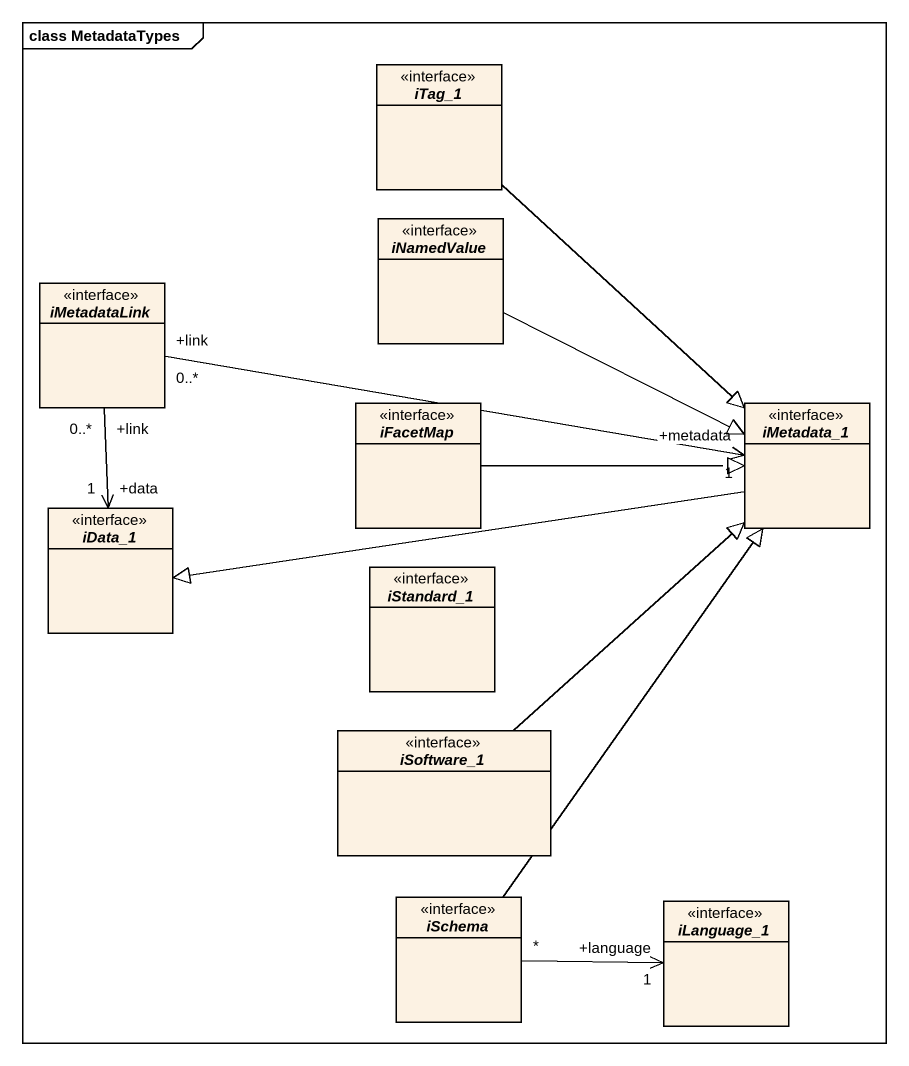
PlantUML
@startuml
mainframe class MetadataTypes
hide circle
hide empty members
interface iTag_1
interface iNamedValue
interface iMetadataLink
interface iFacetMap
interface iMetadata_1
interface iData_1
interface iStandard_1
interface iSoftware_1
interface iSchema
interface iLanguage_1
iTag_1 --|> iMetadata_1
iNamedValue -right-|> iMetadata_1
iMetadataLink "+link\n0..*" -right-> "+metadata\n1" iMetadata_1
iMetadataLink "+link\n0..*" --> "+data\n1" iData_1
iFacetMap -right-|> iMetadata_1
iMetadata_1 -left-|> iData_1
iSoftware_1 -up-|> iMetadata_1
iSchema -up-|> iMetadata_1
iSchema "*" -right-> "+language\n1" iLanguage_1
@enduml
